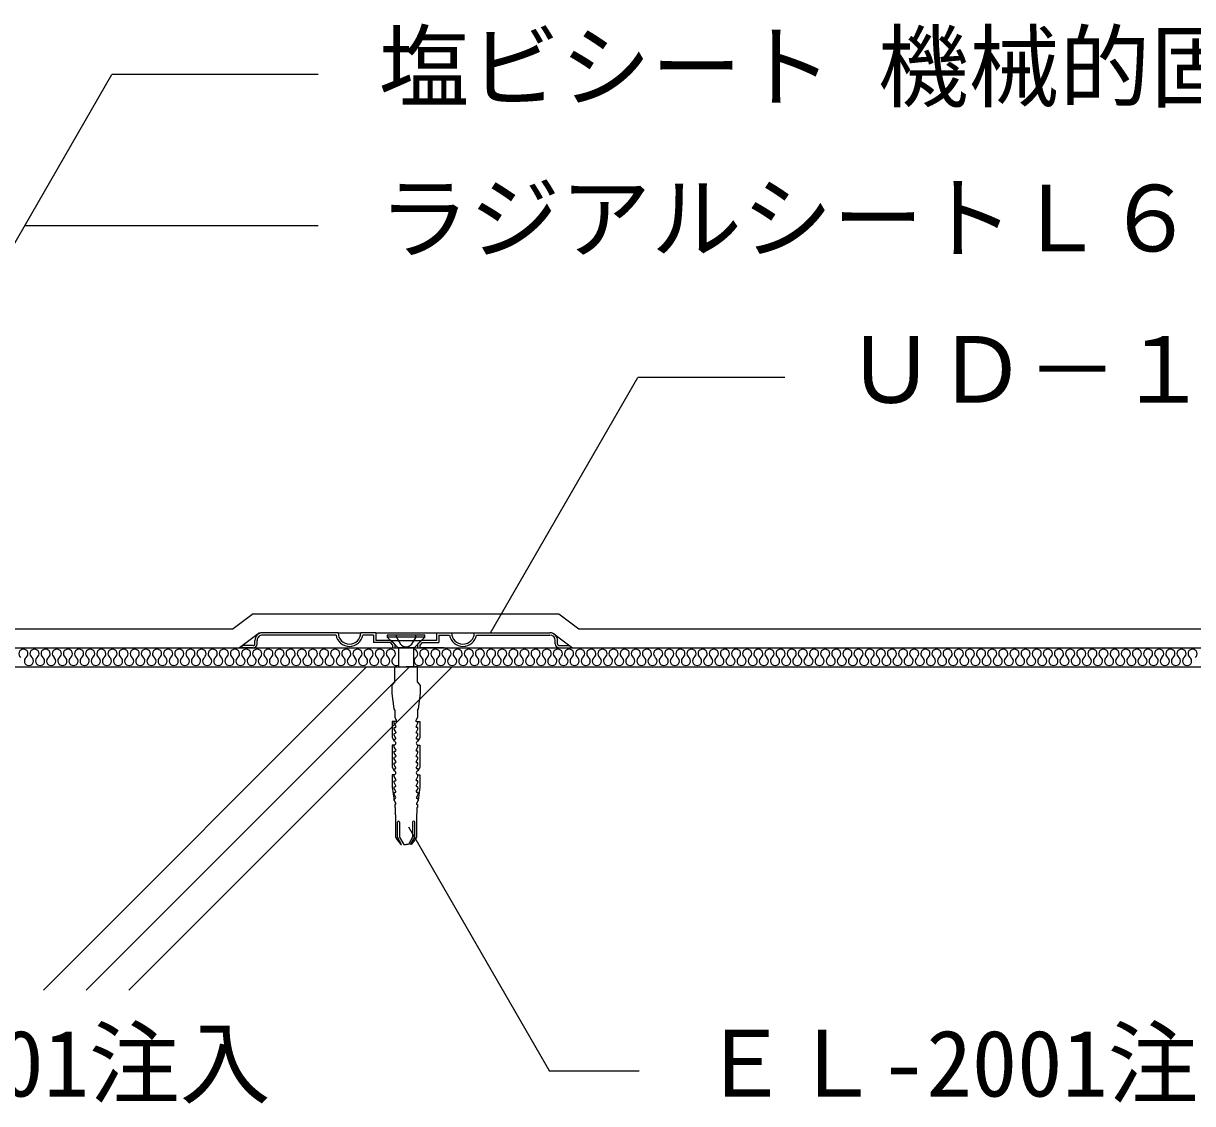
# Model space of a CAD drawing. Units: millimetres, scale not verified. Extents: x -591 to 689, y -980 to 988.
# Drawn here: x -122 to 187.1, y 272.8 to 558.3 of the extents above; entities that cross this region are included whole.
import ezdxf
from ezdxf.enums import TextEntityAlignment as Align

# ---------------------------------------------------------------- set-up
doc = ezdxf.new("R2010")
doc.units = ezdxf.units.MM
doc.header["$LTSCALE"] = 8
doc.linetypes.add('DASHED3', pattern=[4, 3, -1])
for name, color, linetype in [('4-2', 7, 'Continuous'), ('4-4', 2, 'Continuous'), ('4-6', 2, 'Continuous'), ('4-7', 7, 'Continuous'), ('4-A', 7, 'Continuous'), ('4-D', 4, 'Continuous'), ('4-E', 4, 'Continuous')]:
    doc.layers.add(name, color=color, linetype=linetype)
doc.styles.add('ＭＳ ゴシック', font='')
doc.styles.get('ＭＳ ゴシック').set_extended_font_data('MS Gothic')

msp = doc.modelspace()

# ---------------------------------------------------------------- linework, layer by layer
at = {"layer": '4-2'}
for p, q in [((-59.545, 397.231), (-64.835, 393.231)), ((17.864, 397.231), (23.154, 393.231)), ((-288.161, 393.231), (569.159, 393.231)), ((-320.841, 388.231), (569.159, 388.231))]:
    msp.add_line(p, q, dxfattribs=at)
at = {"layer": '4-4'}
for p, q in [((-61.223, 402.231), (-66.513, 398.231)), ((-61.223, 402.231), (19.541, 402.231)), ((19.541, 402.231), (24.831, 398.231)), ((-212.657, 398.231), (-66.513, 398.231)), ((24.831, 398.231), (569.159, 398.231))]:
    msp.add_line(p, q, dxfattribs=at)
at = {"layer": '4-6'}
for p, q in [((-38.806, 397.231), (-58.806, 397.231)), ((-39.356, 396.631), (-58.806, 396.631)), ((-38.806, 397.231), (-32.806, 397.231)), ((-28.806, 397.231), (-32.806, 397.231)), ((-29.406, 396.631), (-32.257, 396.631)), ((-29.406, 396.631), (-29.406, 394.631)), ((-28.806, 397.231), (-12.806, 397.231)), ((-28.806, 397.231), (-28.806, 395.231)), ((-12.806, 397.231), (-8.806, 397.231)), ((-12.206, 396.631), (-9.356, 396.631)), ((-12.206, 396.631), (-12.206, 394.631)), ((-8.806, 397.231), (-2.806, 397.231)), ((-2.806, 397.231), (17.194, 397.231)), ((-2.257, 396.631), (17.194, 396.631)), ((-64.306, 393.231), (-64.306, 393.331)), ((-61.306, 393.231), (-64.306, 393.231)), ((-61.306, 393.831), (-63.806, 393.831)), ((-61.306, 393.231), (5.098, 393.231)), ((-60.806, 394.331), (-60.806, 395.231)), ((-60.206, 394.331), (-60.206, 395.231)), ((-25.055, 394.631), (-29.406, 394.631)), ((-24.806, 395.231), (-28.806, 395.231)), ((-25.055, 394.631), (-24.406, 393.983)), ((-24.806, 395.231), (-23.806, 394.231)), ((-24.806, 395.231), (-16.806, 395.231)), ((-24.406, 393.983), (-24.406, 393.231)), ((-23.806, 394.231), (-23.806, 393.231)), ((-16.558, 394.631), (-17.206, 393.983)), ((-17.206, 393.983), (-17.206, 393.231)), ((-10.877, 393.231), (-17.206, 393.231)), ((-16.558, 394.631), (-12.206, 394.631)), ((5.098, 393.231), (22.694, 393.231)), ((18.594, 394.331), (18.594, 395.231)), ((19.194, 394.331), (19.194, 395.231)), ((19.694, 393.831), (22.194, 393.831)), ((22.694, 393.231), (22.694, 393.331))]:
    msp.add_line(p, q, dxfattribs=at)
msp.add_lwpolyline([(-12.806, 397.231), (-12.806, 395.231), (-16.806, 395.231), (-17.806, 394.231), (-17.806, 393.231)], dxfattribs=at)
for centre, radius, start, end in [((-58.806, 395.231), 2, 89.99999, 179.99999), ((-58.806, 395.231), 1.4, 89.99999, 179.99999), ((-35.806, 397.231), 3.6, 189.59406, 350.40592), ((-35.806, 397.231), 3, 179.99999, 359.99999), ((-5.806, 397.231), 3.6, 189.59406, 350.40592), ((-5.806, 397.231), 3, 179.99999, 359.99999), ((17.194, 395.231), 2, 359.99999, 89.99999), ((17.194, 395.231), 1.4, 359.99999, 89.99999), ((-63.806, 393.331), 0.5, 89.99999, 179.99999), ((-61.306, 394.331), 1.1, 269.99999, 359.99999), ((-61.306, 394.331), 0.5, 269.99999, 359.99999), ((19.694, 394.331), 1.1, 179.99999, 269.99999), ((19.694, 394.331), 0.5, 179.99999, 269.99999), ((22.194, 393.331), 0.5, 359.99999, 89.99999)]:
    msp.add_arc(centre, radius, start, end, dxfattribs=at)
at = {"layer": '4-7'}
for p, q in [((-25.841, 396.606), (-25.841, 396.106)), ((-25.841, 396.106), (-22.966, 393.231)), ((-15.841, 396.106), (-25.841, 396.106)), ((-15.841, 396.106), (-18.716, 393.231)), ((-18.716, 393.231), (-22.966, 393.231)), ((-22.841, 393.231), (-22.841, 388.231)), ((-18.841, 393.231), (-18.841, 388.231)), ((-24.009, 368.607), (-24.009, 368.607)), ((-24.009, 368.607), (-24.009, 368.607)), ((-17.672, 368.607), (-17.672, 368.607)), ((-17.672, 368.607), (-17.672, 368.607)), ((-24.01, 352.94), (-23.576, 352.115)), ((-17.672, 352.94), (-18.105, 352.115))]:
    msp.add_line(p, q, dxfattribs=at)
at = {"layer": '4-7', "linetype": 'DASHED3'}
for p, q in [((-23.391, 396.106), (-23.391, 396.606)), ((-23.391, 396.106), (-22.308, 394.231)), ((-18.291, 396.106), (-19.373, 394.231)), ((-18.291, 396.106), (-18.291, 396.606))]:
    msp.add_line(p, q, dxfattribs=at)
at = {"layer": '4-7'}
for points in [[(-15.841, 396.106), (-15.841, 396.606), (-25.841, 396.606)], [(-23.841, 384.136), (-23.841, 388.231), (-20.841, 388.231)], [(-17.841, 384.136), (-17.841, 388.231), (-20.841, 388.231)], [(-23.841, 384.136), (-24.591, 383.311), (-24.591, 381.212), (-24.042, 377.095), (-23.801, 376.687), (-23.841, 376.687), (-23.841, 374.873), (-23.408, 374.049)], [(-17.841, 384.136), (-17.091, 383.311), (-17.091, 381.212), (-17.639, 377.095), (-17.881, 376.687), (-17.841, 376.687), (-17.841, 374.873), (-18.274, 374.049)], [(-23.538, 373.801), (-24.516, 373.801), (-24.516, 369.568), (-24.014, 368.607), (-24.009, 368.607)], [(-23.469, 372.482), (-23.977, 373.307), (-23.977, 373.801)], [(-23.469, 370.915), (-23.977, 371.74), (-23.977, 372.217), (-23.628, 372.235)], [(-18.212, 372.482), (-17.705, 373.307), (-17.705, 373.801)], [(-18.212, 370.915), (-17.705, 371.74), (-17.705, 372.217), (-18.053, 372.235)], [(-18.144, 373.801), (-17.166, 373.801), (-17.166, 369.568), (-17.667, 368.607), (-17.672, 368.607)], [(-24.009, 368.607), (-24.006, 369.084), (-23.688, 369.101)], [(-23.526, 369.349), (-23.977, 370.173), (-23.977, 370.651), (-23.629, 370.668)], [(-18.155, 369.349), (-17.705, 370.173), (-17.705, 370.651), (-18.053, 370.668)], [(-17.672, 368.607), (-17.676, 369.084), (-17.993, 369.101)], [(-23.977, 367.535), (-24.516, 367.535), (-24.516, 361.737), (-24.009, 360.773)], [(-23.469, 366.215), (-23.977, 367.04), (-23.977, 367.535)], [(-23.469, 364.649), (-23.977, 365.473), (-23.977, 365.951), (-23.629, 365.968)], [(-18.212, 366.215), (-17.705, 367.04), (-17.705, 367.535)], [(-18.212, 364.649), (-17.705, 365.473), (-17.705, 365.951), (-18.053, 365.968)], [(-17.705, 367.535), (-17.166, 367.535), (-17.166, 361.737), (-17.672, 360.773)], [(-23.469, 363.082), (-23.977, 363.907), (-23.977, 364.384), (-23.629, 364.401)], [(-23.527, 361.515), (-23.977, 362.34), (-23.977, 362.817), (-23.629, 362.835)], [(-18.212, 363.082), (-17.705, 363.907), (-17.705, 364.384), (-18.053, 364.401)], [(-18.155, 361.515), (-17.705, 362.34), (-17.705, 362.817), (-18.053, 362.835)], [(-23.977, 359.701), (-24.516, 359.701), (-24.516, 356.453), (-24.01, 352.94), (-24.009, 353.417), (-23.701, 353.435)], [(-24.009, 360.773), (-24.006, 361.251), (-23.685, 361.268)], [(-23.469, 358.382), (-23.977, 359.207), (-23.977, 359.701)], [(-18.212, 358.382), (-17.705, 359.207), (-17.705, 359.701)], [(-17.672, 360.773), (-17.676, 361.251), (-17.996, 361.268)], [(-17.705, 359.701), (-17.166, 359.701), (-17.166, 356.453), (-17.672, 352.94), (-17.672, 353.417), (-17.981, 353.435)], [(-23.534, 355.249), (-23.998, 356.073), (-23.993, 356.551), (-23.659, 356.568)], [(-23.502, 356.815), (-23.982, 357.64), (-23.977, 358.117), (-23.629, 358.135)], [(-18.18, 356.815), (-17.7, 357.64), (-17.705, 358.117), (-18.053, 358.135)], [(-18.148, 355.249), (-17.684, 356.073), (-17.688, 356.551), (-18.023, 356.568)], [(-23.556, 353.682), (-24.007, 354.507), (-24.004, 354.984), (-23.682, 355.001)], [(-18.125, 353.682), (-17.675, 354.507), (-17.677, 354.984), (-17.999, 355.001)], [(-23.706, 351.868), (-23.841, 351.868), (-23.841, 351.085), (-23.691, 351.085), (-23.691, 349.477), (-23.684, 349.477)], [(-17.975, 351.868), (-17.841, 351.868), (-17.841, 351.085), (-17.991, 351.085), (-17.991, 349.477), (-17.997, 349.477)], [(-23.634, 349.147), (-23.634, 343.196), (-23.194, 342.545), (-22.191, 341.231), (-22.041, 341.231), (-23.126, 343.196), (-23.126, 347.168)], [(-22.543, 347.168), (-22.543, 343.196), (-21.458, 341.231), (-20.841, 341.231)], [(-19.138, 347.168), (-19.138, 343.196), (-20.223, 341.231), (-20.841, 341.231)], [(-18.047, 349.147), (-18.047, 343.196), (-18.488, 342.545), (-19.491, 341.231), (-19.64, 341.231), (-18.555, 343.196), (-18.555, 347.168)]]:
    msp.add_lwpolyline(points, dxfattribs=at)
at = {"layer": '4-7', "linetype": 'DASHED3'}
msp.add_arc((-20.841, 395.342), 1.84, 217.11751, 322.88248, dxfattribs=at)
at = {"layer": '4-7'}
for centre, major_axis, start_param, end_param in [((-23.548, 373.973), (0, -0.172), 0.06848, 2.1628795), ((-18.133, 373.973), (0, -0.172), 4.1203058, 6.2147054), ((-23.677, 372.458), (0, -0.229), 0.2312026, 1.6765256), ((-18.005, 372.458), (0, -0.229), 4.6066597, 6.0519827), ((-24.031, 368.071), (0, -0.536), 0.0442118, 3.0973809), ((-23.734, 369.324), (0, -0.229), 0.2312026, 1.6765256), ((-23.677, 370.891), (0, -0.229), 0.2312026, 1.6765256), ((-18.005, 370.891), (0, -0.229), 4.6066597, 6.0519827), ((-17.948, 369.324), (0, -0.229), 4.6066597, 6.0519827), ((-17.65, 368.071), (0, -0.536), 3.1858044, 6.2389735), ((-23.677, 366.191), (0, -0.229), 0.2312026, 1.6765256), ((-18.005, 366.191), (0, -0.229), 4.6066597, 6.0519827), ((-23.677, 364.624), (0, -0.229), 0.2312026, 1.6765256), ((-23.677, 363.058), (0, -0.229), 0.2312026, 1.6765256), ((-18.005, 364.624), (0, -0.229), 4.6066597, 6.0519827), ((-18.005, 363.058), (0, -0.229), 4.6066597, 6.0519827), ((-24.031, 360.237), (0, -0.536), 0.0442118, 3.0973809), ((-23.734, 361.491), (0, -0.229), 0.2312026, 1.6765256), ((-17.948, 361.491), (0, -0.229), 4.6066597, 6.0519827), ((-17.65, 360.237), (0, -0.536), 3.1858044, 6.2389735), ((-23.709, 356.791), (0, -0.229), 0.2312026, 1.6765256), ((-23.677, 358.358), (0, -0.229), 0.2312026, 1.6765256), ((-18.005, 358.358), (0, -0.229), 4.6066597, 6.0519827), ((-17.973, 356.791), (0, -0.229), 4.6066597, 6.0519827), ((-23.763, 353.658), (0, -0.229), 0.2312026, 1.6765256), ((-23.741, 355.224), (0, -0.229), 0.2312026, 1.6765256), ((-17.94, 355.224), (0, -0.229), 4.6066597, 6.0519827), ((-17.918, 353.658), (0, -0.229), 4.6066597, 6.0519827), ((-23.719, 352.041), (0, -0.174), 0.0818475, 2.1771705), ((-24.361, 349.183), (0, -0.8), 1.5261677, 1.947508), ((-17.962, 352.041), (0, -0.174), 4.1060148, 6.2013378), ((-17.321, 349.183), (0, -0.8), 4.3356773, 4.7570176), ((-22.835, 347.158), (0, -0.321), 1.5390306, 4.6806232), ((-18.847, 347.158), (0, -0.321), 1.6025621, 4.7441547)]:
    msp.add_ellipse(centre, major_axis=major_axis, ratio=0.909574, start_param=start_param, end_param=end_param, dxfattribs=at)
at = {"layer": '4-A'}
for p, q in [((-187.84, 390.208), (-98.625, 544.734)), ((-44.103, 544.734), (-98.625, 544.734)), ((-44.103, 504.734), (-121.719, 504.734)), ((1.472, 397.231), (40.445, 464.734)), ((79.284, 464.734), (40.445, 464.734)), ((-20.176, 345.899), (17.069, 281.39)), ((40.78, 281.39), (17.069, 281.39))]:
    msp.add_line(p, q, dxfattribs=at)
at = {"layer": '4-D'}
for centre, start, end in [((-122.01, 391.689), 307.52351, 232.47649), ((-119.066, 391.689), 307.52351, 232.47649), ((-116.122, 391.689), 307.52351, 232.47649), ((-113.178, 391.689), 307.52351, 232.47649), ((-110.234, 391.689), 307.52351, 232.47649), ((-107.29, 391.689), 307.52351, 232.47649), ((-104.346, 391.689), 307.52351, 232.47649), ((-101.402, 391.689), 307.52351, 232.47649), ((-98.458, 391.689), 307.52351, 232.47649), ((-95.515, 391.689), 307.52351, 232.47649), ((-92.571, 391.689), 307.52351, 232.47649), ((-89.627, 391.689), 307.52351, 232.47649), ((-86.683, 391.689), 307.52351, 232.47649), ((-83.739, 391.689), 307.52351, 232.47649), ((-80.795, 391.689), 307.52351, 232.47649), ((-77.851, 391.689), 307.52351, 232.47649), ((-74.907, 391.689), 307.52351, 232.47649), ((-71.963, 391.689), 307.52351, 232.47649), ((-69.019, 391.689), 307.52351, 232.47649), ((-66.075, 391.689), 307.52351, 232.47649), ((-63.131, 391.689), 307.52351, 232.47649), ((-60.187, 391.689), 307.52351, 232.47649), ((-57.244, 391.689), 307.52351, 232.47649), ((-54.3, 391.689), 307.52351, 232.47649), ((-51.356, 391.689), 307.52351, 232.47649), ((-48.412, 391.689), 307.52351, 232.47649), ((-45.468, 391.689), 307.52351, 232.47649), ((-42.524, 391.689), 307.52351, 232.47649), ((-39.58, 391.689), 307.52351, 232.47649), ((-36.636, 391.689), 307.52351, 232.47649), ((-33.692, 391.689), 307.52351, 232.47649), ((-30.748, 391.689), 307.52351, 232.47649), ((-27.804, 391.689), 307.52351, 232.47649), ((-24.86, 391.689), 307.52351, 232.47649), ((-18.973, 391.689), 307.52351, 83.73338), ((-16.029, 391.689), 307.52351, 232.47649), ((-13.085, 391.689), 307.52351, 232.47649), ((-10.141, 391.689), 307.52351, 232.47649), ((-7.197, 391.689), 307.52351, 232.47649), ((-4.253, 391.689), 307.52351, 232.47649), ((-1.309, 391.689), 307.52351, 232.47649), ((1.635, 391.689), 307.52351, 232.47649), ((4.579, 391.689), 307.52351, 232.47649), ((7.523, 391.689), 307.52351, 232.47649), ((10.467, 391.689), 307.52351, 232.47649), ((13.411, 391.689), 307.52351, 232.47649), ((16.354, 391.689), 307.52351, 232.47649), ((19.298, 391.689), 307.52351, 232.47649), ((22.242, 391.689), 307.52351, 232.47649), ((25.186, 391.689), 307.52351, 232.47649), ((28.13, 391.689), 307.52351, 232.47649), ((31.074, 391.689), 307.52351, 232.47649), ((34.018, 391.689), 307.52351, 232.47649), ((36.962, 391.689), 307.52351, 232.47649), ((39.906, 391.689), 307.52351, 232.47649), ((42.85, 391.689), 307.52351, 232.47649), ((45.794, 391.689), 307.52351, 232.47649), ((48.738, 391.689), 307.52351, 232.47649), ((51.681, 391.689), 307.52351, 232.47649), ((54.625, 391.689), 307.52351, 232.47649), ((57.569, 391.689), 307.52351, 232.47649), ((60.513, 391.689), 307.52351, 232.47649), ((63.457, 391.689), 307.52351, 232.47649), ((66.401, 391.689), 307.52351, 232.47649), ((69.345, 391.689), 307.52351, 232.47649), ((72.289, 391.689), 307.52351, 232.47649), ((75.233, 391.689), 307.52351, 232.47649), ((78.177, 391.689), 307.52351, 232.47649), ((81.121, 391.689), 307.52351, 232.47649), ((84.065, 391.689), 307.52351, 232.47649), ((87.009, 391.689), 307.52351, 232.47649), ((89.952, 391.689), 307.52351, 232.47649), ((92.896, 391.689), 307.52351, 232.47649), ((95.84, 391.689), 307.52351, 232.47649), ((98.784, 391.689), 307.52351, 232.47649), ((101.728, 391.689), 307.52351, 232.47649), ((104.672, 391.689), 307.52351, 232.47649), ((107.616, 391.689), 307.52351, 232.47649), ((110.56, 391.689), 307.52351, 232.47649), ((113.504, 391.689), 307.52351, 232.47649), ((116.448, 391.689), 307.52351, 232.47649), ((119.392, 391.689), 307.52351, 232.47649), ((122.336, 391.689), 307.52351, 232.47649), ((125.279, 391.689), 307.52351, 232.47649), ((128.223, 391.689), 307.52351, 232.47649), ((131.167, 391.689), 307.52351, 232.47649), ((134.111, 391.689), 307.52351, 232.47649), ((137.055, 391.689), 307.52351, 232.47649), ((139.999, 391.689), 307.52351, 232.47649), ((142.943, 391.689), 307.52351, 232.47649), ((145.887, 391.689), 307.52351, 232.47649), ((148.831, 391.689), 307.52351, 232.47649), ((151.775, 391.689), 307.52351, 232.47649), ((154.719, 391.689), 307.52351, 232.47649), ((157.663, 391.689), 307.52351, 232.47649), ((160.607, 391.689), 307.52351, 232.47649), ((163.55, 391.689), 307.52351, 232.47649), ((166.494, 391.689), 307.52351, 232.47649), ((169.438, 391.689), 307.52351, 232.47649), ((172.382, 391.689), 307.52351, 232.47649), ((175.326, 391.689), 307.52351, 232.47649), ((178.27, 391.689), 307.52351, 232.47649), ((181.214, 391.689), 307.52351, 232.47649), ((184.158, 391.689), 307.52351, 232.47649), ((187.102, 391.689), 307.52351, 232.47649), ((-120.538, 389.773), 127.52351, 52.47649), ((-117.594, 389.773), 127.52351, 52.47649), ((-114.65, 389.773), 127.52351, 52.47649), ((-111.706, 389.773), 127.52351, 52.47649), ((-108.762, 389.773), 127.52351, 52.47649), ((-105.818, 389.773), 127.52351, 52.47649), ((-102.874, 389.773), 127.52351, 52.47649), ((-99.93, 389.773), 127.52351, 52.47649), ((-96.986, 389.773), 127.52351, 52.47649), ((-94.043, 389.773), 127.52351, 52.47649), ((-91.099, 389.773), 127.52351, 52.47649), ((-88.155, 389.773), 127.52351, 52.47649), ((-85.211, 389.773), 127.52351, 52.47649), ((-82.267, 389.773), 127.52351, 52.47649), ((-79.323, 389.773), 127.52351, 52.47649), ((-76.379, 389.773), 127.52351, 52.47649), ((-73.435, 389.773), 127.52351, 52.47649), ((-70.491, 389.773), 127.52351, 52.47649), ((-67.547, 389.773), 127.52351, 52.47649), ((-64.603, 389.773), 127.52351, 52.47649), ((-61.659, 389.773), 127.52351, 52.47649), ((-58.716, 389.773), 127.52351, 52.47649), ((-55.772, 389.773), 127.52351, 52.47649), ((-52.828, 389.773), 127.52351, 52.47649), ((-49.884, 389.773), 127.52351, 52.47649), ((-46.94, 389.773), 127.52351, 52.47649), ((-43.996, 389.773), 127.52351, 52.47649), ((-41.052, 389.773), 127.52351, 52.47649), ((-38.108, 389.773), 127.52351, 52.47649), ((-35.164, 389.773), 127.52351, 52.47649), ((-32.22, 389.773), 127.52351, 52.47649), ((-29.276, 389.773), 127.52351, 52.47649), ((-26.332, 389.773), 127.52351, 52.47649), ((-23.388, 389.773), 127.52351, 296.95768), ((-17.501, 389.773), 127.52351, 52.47649), ((-14.557, 389.773), 127.52351, 52.47649), ((-11.613, 389.773), 127.52351, 52.47649), ((-8.669, 389.773), 127.52351, 52.47649), ((-5.725, 389.773), 127.52351, 52.47649), ((-2.781, 389.773), 127.52351, 52.47649), ((0.163, 389.773), 127.52351, 52.47649), ((3.107, 389.773), 127.52351, 52.47649), ((6.051, 389.773), 127.52351, 52.47649), ((8.995, 389.773), 127.52351, 52.47649), ((11.939, 389.773), 127.52351, 52.47649), ((14.882, 389.773), 127.52351, 52.47649), ((17.826, 389.773), 127.52351, 52.47649), ((20.77, 389.773), 127.52351, 52.47649), ((23.714, 389.773), 127.52351, 52.47649), ((26.658, 389.773), 127.52351, 52.47649), ((29.602, 389.773), 127.52351, 52.47649), ((32.546, 389.773), 127.52351, 52.47649), ((35.49, 389.773), 127.52351, 52.47649), ((38.434, 389.773), 127.52351, 52.47649), ((41.378, 389.773), 127.52351, 52.47649), ((44.322, 389.773), 127.52351, 52.47649), ((47.266, 389.773), 127.52351, 52.47649), ((50.21, 389.773), 127.52351, 52.47649), ((53.153, 389.773), 127.52351, 52.47649), ((56.097, 389.773), 127.52351, 52.47649), ((59.041, 389.773), 127.52351, 52.47649), ((61.985, 389.773), 127.52351, 52.47649), ((64.929, 389.773), 127.52351, 52.47649), ((67.873, 389.773), 127.52351, 52.47649), ((70.817, 389.773), 127.52351, 52.47649), ((73.761, 389.773), 127.52351, 52.47649), ((76.705, 389.773), 127.52351, 52.47649), ((79.649, 389.773), 127.52351, 52.47649), ((82.593, 389.773), 127.52351, 52.47649), ((85.537, 389.773), 127.52351, 52.47649), ((88.48, 389.773), 127.52351, 52.47649), ((91.424, 389.773), 127.52351, 52.47649), ((94.368, 389.773), 127.52351, 52.47649), ((97.312, 389.773), 127.52351, 52.47649), ((100.256, 389.773), 127.52351, 52.47649), ((103.2, 389.773), 127.52351, 52.47649), ((106.144, 389.773), 127.52351, 52.47649), ((109.088, 389.773), 127.52351, 52.47649), ((112.032, 389.773), 127.52351, 52.47649), ((114.976, 389.773), 127.52351, 52.47649), ((117.92, 389.773), 127.52351, 52.47649), ((120.864, 389.773), 127.52351, 52.47649), ((123.808, 389.773), 127.52351, 52.47649), ((126.751, 389.773), 127.52351, 52.47649), ((129.695, 389.773), 127.52351, 52.47649), ((132.639, 389.773), 127.52351, 52.47649), ((135.583, 389.773), 127.52351, 52.47649), ((138.527, 389.773), 127.52351, 52.47649), ((141.471, 389.773), 127.52351, 52.47649), ((144.415, 389.773), 127.52351, 52.47649), ((147.359, 389.773), 127.52351, 52.47649), ((150.303, 389.773), 127.52351, 52.47649), ((153.247, 389.773), 127.52351, 52.47649), ((156.191, 389.773), 127.52351, 52.47649), ((159.135, 389.773), 127.52351, 52.47649), ((162.078, 389.773), 127.52351, 52.47649), ((165.022, 389.773), 127.52351, 52.47649), ((167.966, 389.773), 127.52351, 52.47649), ((170.91, 389.773), 127.52351, 52.47649), ((173.854, 389.773), 127.52351, 52.47649), ((176.798, 389.773), 127.52351, 52.47649), ((179.742, 389.773), 127.52351, 52.47649), ((182.686, 389.773), 127.52351, 52.47649), ((185.63, 389.773), 127.52351, 52.47649)]:
    msp.add_arc(centre, 1.208, start, end, dxfattribs=at)
at = {"layer": '4-E'}
for p, q in [((-116.726, 302.783), (-31.278, 388.231)), ((-105.413, 302.783), (-19.964, 388.231)), ((-94.099, 302.783), (-8.651, 388.231))]:
    msp.add_line(p, q, dxfattribs=at)

# ---------------------------------------------------------------- texts
at = {"layer": '4-A', "style": 'ＭＳ ゴシック'}
for s, p in [('塩ビシート 機械的固定工法', (-28.103, 532.734)), ('ラジアルシートＬ６００', (-28.103, 492.734)), ('ＵＤ－１ＰＶまたは、ＵＤ－１Ｎ', (95.284, 452.734)), ('ＥＬ-2001注入', (-212.565, 269.39)), ('ＥＬ-2001注入', (56.78, 269.39))]:
    msp.add_text(s, height=17.6, dxfattribs=at).set_placement(p, align=Align.BOTTOM_LEFT)

doc.saveas('drawing.dxf')
